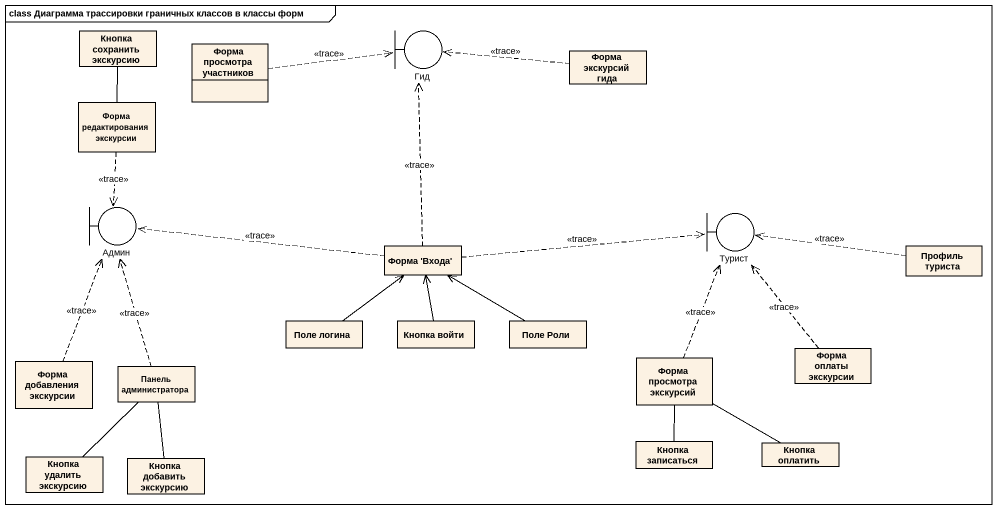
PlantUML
@startuml
mainframe class Диаграмма трассировки граничных классов в классы форм
allowmixing
hide circle
hide empty members
class "Кнопка сохранить экскурсию" as Кнопка_сохранить_экскурсию
class "Форма просмотра участников" as Форма_просмотра_участников
boundary Гид
class "Форма экскурсий гида" as Форма_экскурсий_гида
class "Форма редактирования экскурсии" as Форма_редактирования
boundary Админ
boundary Турист
class "Форма 'Входа'" as Форма_Входа
class "Профиль туриста" as Профиль_туриста
class "Поле логина" as Поле_логина
class "Кнопка войти" as Кнопка_войти
class "Поле Роли" as Поле_Роли
class "Форма добавления экскурсии" as Форма_добавления_экскурсии
class "Панель администратора" as Панель_администратора
class "Форма просмотра экскурсий" as Форма_просмотра_экскурсий
class "Форма оплаты экскурсии" as Форма_оплаты_экскурсии
class "Кнопка записаться" as Кнопка_записаться
class "Кнопка оплатить" as Кнопка_оплатить
class "Кнопка удалить экскурсию" as Кнопка_удалить_экскурсию
class "Кнопка добавить экскурсию" as Кнопка_добавить_экскурсию
Форма_просмотра_участников .right.> Гид : <<trace>>
Форма_экскурсий_гида .left.> Гид : <<trace>>
Форма_редактирования -up- Кнопка_сохранить_экскурсию
Форма_редактирования ..> Админ : <<trace>>
Форма_Входа .up.> Гид : <<trace>>
Форма_Входа .left.> Админ : <<trace>>
Форма_Входа .right.> Турист : <<trace>>
Профиль_туриста .left.> Турист : <<trace>>
Поле_логина -up-> Форма_Входа
Кнопка_войти -up-> Форма_Входа
Поле_Роли -left-> Форма_Входа
Форма_добавления_экскурсии .up.> Админ : <<trace>>
Панель_администратора .up.> Админ : <<trace>>
Форма_просмотра_экскурсий .up.> Турист : <<trace>>
Форма_оплаты_экскурсии .up.> Турист : <<trace>>
Кнопка_записаться -up- Форма_просмотра_экскурсий
Кнопка_оплатить -left- Форма_просмотра_экскурсий
Кнопка_удалить_экскурсию -up- Панель_администратора
Кнопка_добавить_экскурсию -up- Панель_администратора
@enduml
